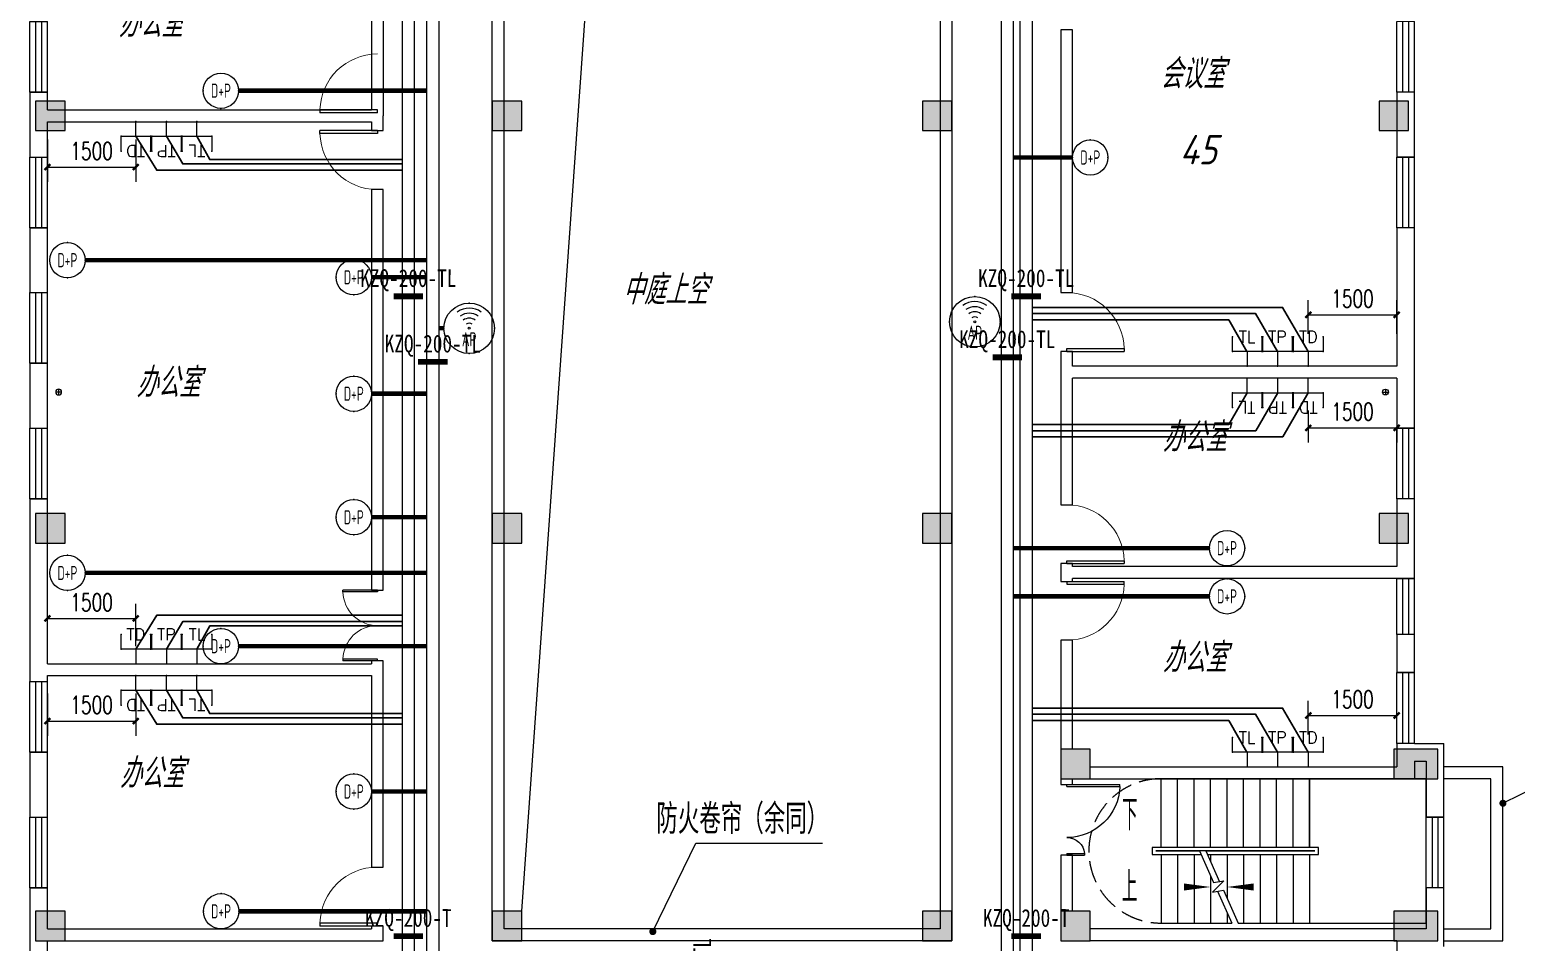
# Model space of a CAD drawing. Extents: x 1398449 to 2142961, y 256969 to 1032940.
# Drawn here: x 1518991 to 1544220, y 701844 to 717331 of the extents above; entities that cross this region are included whole.
import ezdxf
from ezdxf.enums import TextEntityAlignment as Align

# ---------------------------------------------------------------- set-up
doc = ezdxf.new("R2010")
doc.units = 0
doc.header["$LTSCALE"] = 1500
doc.header["$PDSIZE"] = 50
doc.linetypes.add('DASH', pattern=[0.35, 0.25, -0.1])
for name, color, linetype in [('1-建筑底图', 8, 'Continuous'), ('CABLETRAY_PDS', 6, 'Continuous'), ('EQUIP-通讯', 3, 'Continuous'), ('TEL_DIM', 3, 'Continuous'), ('WIRE-综合布线', 5, 'Continuous'), ('光纤点位', 3, 'Continuous'), ('内网桥架', 1, 'Continuous'), ('抗震支吊架', 2, 'Continuous'), ('排水', 153, 'Continuous'), ('红机电话', 3, 'Continuous'), ('蓝机电话', 3, 'Continuous')]:
    doc.layers.add(name, color=color, linetype=linetype)
doc.layers.add('内网线路', color=1, linetype='Continuous', lineweight=30)
doc.styles.add('_TCH_DIM', font='SIMPLEX', dxfattribs={"bigfont": 'GBCBIG'})
doc.styles.add('_TCH_DIM_T3', font='SIMPLEX', dxfattribs={"width": 0.705882, "bigfont": 'GBCBIG'})
doc.styles.add('_TEL_ATTDEF', font='GBENOR', dxfattribs={"width": 0.8, "height": 3, "bigfont": 'GBCBIG'})
doc.styles.add('_TEL_DIM', font='SIMPLEX', dxfattribs={"width": 0.8, "height": 3.5, "bigfont": 'HZTXT'})
doc.styles.add('A_DIM', font='simplex.shx', dxfattribs={"width": 0.7, "bigfont": 'gbcbig.shx'})
doc.styles.add('kzcad', font='', dxfattribs={"width": 0.8})
doc.styles.get("Standard").update_dxf_attribs({"font": 'gbeitc.shx', "bigfont": 'gbcbig.shx'})
doc.styles.get('kzcad').set_extended_font_data('SimSun')
doc.linetypes.add('JIEDI', pattern='A,1.25,-0.25,0.25,-0.25,0.625,["/",Standard,S=0.6,R=0,X=0,Y=-0.3],0.625,-0.25,0.25,-0.25', length=4)
doc.dimstyles.new('_TCH_ARCH&&100', dxfattribs={"dimtxt": 297.5, "dimasz": 100, "dimexe": 250, "dimexo": 300, "dimgap": 126.25, "dimtad": 1, "dimdec": 0, "dimzin": 0, "dimdsep": 46, "dimtxsty": '_TCH_DIM_T3', "dimblk": 'ARCHTICK', "dimcen": 0.09, "dimclrt": 7, "dimazin": 2, "dimtfac": 1, "dimtdec": 0, "dimtix": 1, "dimtmove": 2, "dimatfit": 3, "dimfxl": 1, "dimtolj": 1, "dimtzin": 0, "dimarcsym": 0})

# ---------------------------------------------------------------- blocks, each defined once
blk = doc.blocks.new('ng')
at = {"layer": '排水'}
for p, q in [((345991, 781358), (346091, 781358)), ((346041, 781408), (346041, 781308))]:
    blk.add_line(p, q, dxfattribs=at)
blk.add_circle((346041, 781358), 50, dxfattribs=at)
blk = doc.blocks.new('1yushui')
at = {"layer": '排水'}
for p in [(126910, -56281), (126910, -70273), (126910, -79862)]:
    blk.add_blockref('ng', p, dxfattribs=at)
at = {"layer": '排水', "xscale": -1}
for p in [(796473, -59400), (796473, -70273)]:
    blk.add_blockref('ng', p, dxfattribs=at)
at = {"layer": '排水', "xscale": -1, "rotation": 5.265493641104513e-07}
blk.add_blockref('ng', (796473, -80197), dxfattribs=at)
blk = doc.blocks.new('$DorLib2D$00000001')
for p, q in [((0.45, 0.975), (0.5, 0.975)), ((0.45, 0), (0.45, 0.975)), ((0.5, 0), (0.5, 0.975)), ((0.5, 0), (0.45, 0))]:
    blk.add_line(p, q)
at = {"lineweight": 13}
blk.add_arc((0.475, 0), 0.975, 91.4693, 180, dxfattribs=at)
blk = doc.blocks.new('$TCHSYS$WIN2D')
for p, q in [((-0.5, 0.5), (0.5, 0.5)), ((-0.5, 0.5), (-0.5, -0.5)), ((0.5, 0.5), (0.5, -0.5)), ((0.5, 0.167), (-0.5, 0.167)), ((0.5, -0.167), (-0.5, -0.167)), ((-0.5, -0.5), (0.5, -0.5))]:
    blk.add_line(p, q)
blk = doc.blocks.new('$DorLib2D$00000225')
at = {"color": 0}
for p, q in [((0.475, -0.001), (0.475, 0.752)), ((0.475, 0.752), (0.5, 0.752)), ((0.5, -0.001), (0.5, 0.752)), ((-0.5, 0), (-0.5, 0.252)), ((-0.475, 0.252), (-0.5, 0.252)), ((-0.475, 0), (-0.475, 0.252)), ((-0.475, 0), (-0.5, 0)), ((0.475, -0.001), (0.5, -0.001))]:
    blk.add_line(p, q, dxfattribs=at)
for centre, radius, start, end in [((0.505, -0.002), 0.755, 92.2493, 179.7238), ((-0.501, 0.003), 0.251, 359.7899, 84.0974)]:
    blk.add_arc(centre, radius, start, end, dxfattribs=at)
blk = doc.blocks.new('$DorLib2D$00000002')
for p, q in [((-0.5, 0), (-0.5, 0.4875)), ((-0.475, 0.4875), (-0.5, 0.4875)), ((-0.475, 0), (-0.475, 0.4875)), ((0.475, 0), (0.475, 0.4875)), ((0.475, 0.4875), (0.5, 0.4875)), ((0.5, 0), (0.5, 0.4875)), ((-0.5, 0), (-0.475, 0)), ((0.5, 0), (0.475, 0))]:
    blk.add_line(p, q)
at = {"lineweight": 13}
for centre, start, end in [((-0.4875, 0), 0, 88.53072), ((0.4875, 0), 91.46928, 180)]:
    blk.add_arc(centre, 0.4875, start, end, dxfattribs=at)
blk = doc.blocks.new('1-二层建筑底图')
at = {"layer": '1-建筑底图'}
h = blk.add_hatch(color=256, dxfattribs=at)
h.dxf.hatch_style = 1
h.paths.add_polyline_path([(1519091, 715619.3), (1519591, 715619.3), (1519591, 716119.3), (1519091, 716119.3)])
h = blk.add_hatch(color=256, dxfattribs=at)
h.dxf.hatch_style = 1
h.paths.add_polyline_path([(1526841, 715619.3), (1527341, 715619.3), (1527341, 716119.3), (1526841, 716119.3)])
h = blk.add_hatch(color=256, dxfattribs=at)
h.dxf.hatch_style = 1
h.paths.add_polyline_path([(1534141, 715619.3), (1534641, 715619.3), (1534641, 716119.3), (1534141, 716119.3)])
h = blk.add_hatch(color=256, dxfattribs=at)
h.dxf.hatch_style = 1
h.paths.add_polyline_path([(1541891, 715619.3), (1542391, 715619.3), (1542391, 716119.3), (1541891, 716119.3)])
h = blk.add_hatch(color=256, dxfattribs=at)
h.dxf.hatch_style = 1
h.paths.add_polyline_path([(1519091, 708619.3), (1519591, 708619.3), (1519591, 709119.3), (1519091, 709119.3)])
h = blk.add_hatch(color=256, dxfattribs=at)
h.dxf.hatch_style = 1
h.paths.add_polyline_path([(1526841, 708619.3), (1527341, 708619.3), (1527341, 709119.3), (1526841, 709119.3)])
h = blk.add_hatch(color=256, dxfattribs=at)
h.dxf.hatch_style = 1
h.paths.add_polyline_path([(1534141, 708619.3), (1534641, 708619.3), (1534641, 709119.3), (1534141, 709119.3)])
h = blk.add_hatch(color=256, dxfattribs=at)
h.dxf.hatch_style = 1
h.paths.add_polyline_path([(1541891, 708619.3), (1542391, 708619.3), (1542391, 709119.3), (1541891, 709119.3)])
for points in [[(1536491, 704619.3), (1536991, 704619.3), (1536991, 705119.3), (1536491, 705119.3)], [(1536491, 701869.3), (1536991, 701869.3), (1536991, 702369.3), (1536491, 702369.3)]]:
    blk.add_hatch(color=256, dxfattribs=at).paths.add_polyline_path(points)
h = blk.add_hatch(color=256, dxfattribs=at)
h.dxf.hatch_style = 1
h.paths.add_polyline_path([(1542141, 704619.3), (1542891, 704619.3), (1542891, 705119.3), (1542141, 705119.3)])
h = blk.add_hatch(color=256, dxfattribs=at)
h.dxf.hatch_style = 1
h.paths.add_polyline_path([(1519091, 701869.3), (1519591, 701869.3), (1519591, 702369.3), (1519091, 702369.3)])
h = blk.add_hatch(color=256, dxfattribs=at)
h.dxf.hatch_style = 1
h.paths.add_polyline_path([(1526841, 701869.3), (1527341, 701869.3), (1527341, 702369.3), (1526841, 702369.3)])
h = blk.add_hatch(color=256, dxfattribs=at)
h.dxf.hatch_style = 1
h.paths.add_polyline_path([(1534141, 701869.3), (1534641, 701869.3), (1534641, 702369.3), (1534141, 702369.3)])
h = blk.add_hatch(color=256, dxfattribs=at)
h.dxf.hatch_style = 1
h.paths.add_polyline_path([(1542141, 701869.3), (1542891, 701869.3), (1542891, 702369.3), (1542141, 702369.3)])
for p, q in [((1524991, 719119.3), (1524991, 715869.3)), ((1524791, 719019.3), (1524791, 715969.3)), ((1536691, 717331), (1536491, 717331)), ((1536491, 717331), (1536491, 712869.3)), ((1536691, 712869.3), (1536691, 717331)), ((1519291, 716269.3), (1518991, 716269.3)), ((1518991, 716269.3), (1518991, 715869.3)), ((1519291, 715969.3), (1519291, 716269.3)), ((1542191, 716269.3), (1542191, 715169.3)), ((1542491, 716269.3), (1542191, 716269.3)), ((1542491, 715169.3), (1542491, 716269.3)), ((1518991, 715869.3), (1518991, 715169.3)), ((1519291, 715969.3), (1524791, 715969.3)), ((1519291, 715769.3), (1524791, 715769.3)), ((1519291, 715169.3), (1519291, 715769.3)), ((1524791, 715769.3), (1524791, 715619.3)), ((1524991, 715619.3), (1524991, 715869.3)), ((1524791, 715619.3), (1524991, 715619.3)), ((1518991, 715169.3), (1519291, 715169.3)), ((1542191, 715169.3), (1542491, 715169.3)), ((1524791, 714619.3), (1524791, 707819.3)), ((1524991, 714619.3), (1524791, 714619.3)), ((1524991, 707819.3), (1524991, 714619.3)), ((1518991, 713969.3), (1518991, 712869.3)), ((1519291, 713969.3), (1518991, 713969.3)), ((1519291, 712869.3), (1519291, 713969.3)), ((1542491, 713969.3), (1542191, 713969.3)), ((1542191, 713969.3), (1542191, 711619.3)), ((1542491, 711519.3), (1542491, 713969.3)), ((1518991, 712869.3), (1519291, 712869.3)), ((1536491, 712869.3), (1536691, 712869.3)), ((1536691, 711869.3), (1536491, 711869.3)), ((1536491, 711869.3), (1536491, 711519.3)), ((1536691, 711619.3), (1536691, 711869.3)), ((1518991, 711669.3), (1518991, 710569.3)), ((1519291, 711669.3), (1518991, 711669.3)), ((1519291, 710569.3), (1519291, 711669.3)), ((1536491, 711519.3), (1536491, 709269.3)), ((1542191, 711619.3), (1536691, 711619.3)), ((1542491, 710569.3), (1542491, 711519.3)), ((1542191, 711419.3), (1536691, 711419.3)), ((1536691, 709269.3), (1536691, 711419.3)), ((1542191, 711419.3), (1542191, 710569.3)), ((1518991, 710569.3), (1519291, 710569.3)), ((1542191, 710569.3), (1542491, 710569.3)), ((1519291, 709369.3), (1518991, 709369.3)), ((1518991, 709369.3), (1518991, 706469.3)), ((1519291, 706569.3), (1519291, 709369.3)), ((1536491, 709269.3), (1536691, 709269.3)), ((1542491, 709369.3), (1542191, 709369.3)), ((1542191, 709369.3), (1542191, 708219.3)), ((1542491, 708119.3), (1542491, 709369.3)), ((1536691, 708269.3), (1536491, 708269.3)), ((1536491, 708269.3), (1536491, 708119.3)), ((1536691, 708219.3), (1536691, 708269.3)), ((1542191, 708219.3), (1536691, 708219.3)), ((1536491, 708119.3), (1536491, 707969.3)), ((1536491, 707969.3), (1536691, 707969.3)), ((1536691, 707969.3), (1536691, 708019.3)), ((1542191, 708019.3), (1536691, 708019.3)), ((1542191, 708019.3), (1542491, 708019.3)), ((1542491, 708019.3), (1542491, 708119.3)), ((1524791, 707819.3), (1524991, 707819.3)), ((1536691, 706969.3), (1536491, 706969.3)), ((1536491, 706969.3), (1536491, 705119.3)), ((1536691, 705119.3), (1536691, 706969.3)), ((1542191, 707069.3), (1542191, 706419.3)), ((1542491, 707069.3), (1542191, 707069.3)), ((1542491, 706419.3), (1542491, 707069.3)), ((1518991, 706469.3), (1518991, 706269.3)), ((1519291, 706569.3), (1524791, 706569.3)), ((1524991, 706619.3), (1524791, 706619.3)), ((1524791, 706619.3), (1524791, 706569.3)), ((1524991, 706469.3), (1524991, 706619.3)), ((1524991, 703119.3), (1524991, 706469.3)), ((1542191, 706419.3), (1542491, 706419.3)), ((1518991, 706269.3), (1519291, 706269.3)), ((1519291, 706369.3), (1524791, 706369.3)), ((1519291, 706269.3), (1519291, 706369.3)), ((1524791, 706369.3), (1524791, 703119.3)), ((1542491, 705219.3), (1542191, 705219.3)), ((1542191, 705219.3), (1542191, 705019.3)), ((1542491, 705219.3), (1542991, 705219.3)), ((1542991, 703969.3), (1542991, 705219.3)), ((1518991, 705069.3), (1518991, 703969.3)), ((1519291, 705069.3), (1518991, 705069.3)), ((1519291, 703969.3), (1519291, 705069.3)), ((1536991, 705119.3), (1536491, 705119.3)), ((1536491, 705119.3), (1536491, 704619.3)), ((1536991, 704619.3), (1536991, 705119.3)), ((1542191, 705019.3), (1542191, 704819.3)), ((1542491, 704919.3), (1542491, 704619.3)), ((1542491, 704919.3), (1542691, 704919.3)), ((1542691, 704919.3), (1542691, 703969.3)), ((1536991, 704819.3), (1542191, 704819.3)), ((1536491, 704619.3), (1536991, 704619.3)), ((1536491, 704619.3), (1536491, 704519.3)), ((1536491, 704519.3), (1536691, 704519.3)), ((1536691, 704519.3), (1536691, 704619.3)), ((1536991, 704619.3), (1542491, 704619.3)), ((1540711, 704619.3), (1538191, 704619.3)), ((1538191, 703454.3), (1538191, 704619.3)), ((1538471, 703454.3), (1538471, 704619.3)), ((1538751, 703454.3), (1538751, 704619.3)), ((1539031, 703454.3), (1539031, 704619.3)), ((1539311, 703454.3), (1539311, 704619.3)), ((1539591, 703454.3), (1539591, 704619.3)), ((1539871, 703454.3), (1539871, 704619.3)), ((1540151, 703454.3), (1540151, 704619.3)), ((1540431, 703454.3), (1540431, 704619.3)), ((1540711, 703454.3), (1540711, 704619.3)), ((1542691, 704619.3), (1540711, 704619.3)), ((1540711, 704619.3), (1540711, 703454.3)), ((1542691, 702169.3), (1542691, 704619.3)), ((1543993.6, 704203.1), (1544590.6, 704501.1)), ((1518991, 703969.3), (1519291, 703969.3)), ((1542691, 703969.3), (1542991, 703969.3)), ((1529565.8, 702024.8), (1530295.2, 703526.6)), ((1530295.2, 703526.6), (1532445.9, 703526.6)), ((1538041, 703454.3), (1538041, 703334.3)), ((1540861, 703454.3), (1538041, 703454.3)), ((1538101, 703394.3), (1538101, 703394.3)), ((1538101, 703394.3), (1538841.8, 703394.3)), ((1538841.8, 703394.3), (1538101, 703394.3)), ((1538191, 703394.3), (1538841.8, 703394.3)), ((1540711, 703394.3), (1538191, 703394.3)), ((1538191, 703394.3), (1538191, 703394.3)), ((1538841.8, 703394.3), (1539083.1, 702855.6)), ((1538951.3, 703394.3), (1540711, 703394.3)), ((1538951.3, 703394.3), (1539185.4, 702872)), ((1538951.3, 703394.3), (1540801, 703394.3)), ((1540801, 703394.3), (1538951.3, 703394.3)), ((1540801, 703394.3), (1540801, 703394.3)), ((1540861, 703334.3), (1540861, 703454.3)), ((1536691, 703319.3), (1536491, 703319.3)), ((1536491, 703319.3), (1536491, 702369.3)), ((1536691, 702369.3), (1536691, 703319.3)), ((1538041, 703334.3), (1538868.6, 703334.3)), ((1538191, 703334.3), (1538191, 702169.3)), ((1538471, 703334.3), (1538471, 702169.3)), ((1538751, 703334.3), (1538751, 702169.3)), ((1538978.2, 703334.3), (1540861, 703334.3)), ((1539031, 703334.3), (1539031, 703216.6)), ((1539311, 703334.3), (1539311, 702591.6)), ((1539591, 703334.3), (1539591, 702169.3)), ((1539871, 703334.3), (1539871, 702169.3)), ((1540151, 703334.3), (1540151, 702169.3)), ((1540431, 703334.3), (1540431, 702169.3)), ((1540711, 703334.3), (1540711, 702169.3)), ((1540711, 703334.3), (1540711, 702169.3)), ((1524791, 703119.3), (1524991, 703119.3)), ((1539031, 702972), (1539031, 702169.3)), ((1539259.3, 702883.9), (1539066.3, 702696.6)), ((1539083.1, 702855.6), (1539259.3, 702883.9)), ((1519291, 702769.3), (1518991, 702769.3)), ((1518991, 702769.3), (1518991, 701969.3)), ((1519291, 702069.3), (1519291, 702769.3)), ((1539066.3, 702696.6), (1539250.7, 702726.3)), ((1539148.4, 702709.8), (1539390.6, 702169.3)), ((1539250.7, 702726.3), (1539500.2, 702169.3)), ((1542991, 702769.3), (1542691, 702769.3)), ((1542691, 702769.3), (1542691, 702069.3)), ((1542991, 701769.3), (1542991, 702769.3)), ((1536991, 702369.3), (1536491, 702369.3)), ((1536491, 702369.3), (1536491, 701869.3)), ((1536991, 701869.3), (1536991, 702369.3)), ((1538191, 702169.3), (1539390.6, 702169.3)), ((1539311, 702347.1), (1539311, 702169.3)), ((1539500.2, 702169.3), (1540711, 702169.3)), ((1540711, 702169.3), (1542691, 702169.3)), ((1518991, 701969.3), (1518991, 701369.3)), ((1519291, 702069.3), (1524791, 702069.3)), ((1524991, 702119.3), (1524791, 702119.3)), ((1524791, 702119.3), (1524791, 702069.3)), ((1524991, 701869.3), (1524991, 702119.3)), ((1542291, 702069.3), (1536991, 702069.3)), ((1542691, 702069.3), (1542291, 702069.3)), ((1519291, 701869.3), (1524991, 701869.3)), ((1519291, 701369.3), (1519291, 701869.3)), ((1536491, 701869.3), (1536991, 701869.3)), ((1542191, 701869.3), (1536991, 701869.3)), ((1542191, 701869.3), (1542191, 701369.3))]:
    blk.add_line(p, q, dxfattribs=at)
for points in [[(1526841, 722769.3), (1534641, 722769.3), (1534641, 701869.3), (1526841, 701869.3)], [(1527041, 722569.3), (1534441, 722569.3), (1534441, 702069.3), (1527041, 702069.3)], [(1519091, 715619.3), (1519591, 715619.3), (1519591, 716119.3), (1519091, 716119.3)], [(1526841, 715619.3), (1527341, 715619.3), (1527341, 716119.3), (1526841, 716119.3)], [(1534141, 715619.3), (1534641, 715619.3), (1534641, 716119.3), (1534141, 716119.3)], [(1541891, 715619.3), (1542391, 715619.3), (1542391, 716119.3), (1541891, 716119.3)], [(1519091, 708619.3), (1519591, 708619.3), (1519591, 709119.3), (1519091, 709119.3)], [(1526841, 708619.3), (1527341, 708619.3), (1527341, 709119.3), (1526841, 709119.3)], [(1534141, 708619.3), (1534641, 708619.3), (1534641, 709119.3), (1534141, 709119.3)], [(1541891, 708619.3), (1542391, 708619.3), (1542391, 709119.3), (1541891, 709119.3)], [(1542141, 704619.3), (1542891, 704619.3), (1542891, 705119.3), (1542141, 705119.3)], [(1519091, 701869.3), (1519591, 701869.3), (1519591, 702369.3), (1519091, 702369.3)], [(1526841, 701869.3), (1527341, 701869.3), (1527341, 702369.3), (1526841, 702369.3)], [(1534141, 701869.3), (1534641, 701869.3), (1534641, 702369.3), (1534141, 702369.3)], [(1542141, 701869.3), (1542891, 701869.3), (1542891, 702369.3), (1542141, 702369.3)]]:
    blk.add_lwpolyline(points, close=True, dxfattribs=at)
for points in [[(1527341, 702369.3), (1528667.1, 721080), (1534141, 722269.3)], [(1542991, 701869.3), (1543991, 701869.3), (1543991, 704819.3), (1542991, 704819.3)], [(1542991, 702069.3), (1543791, 702069.3), (1543791, 704619.3), (1542991, 704619.3)]]:
    blk.add_lwpolyline(points, dxfattribs=at)
at = {"layer": '1-建筑底图', "const_width": 60}
for points in [[(1543966.8, 704189.7, 1), (1544020.4, 704216.5, 1)], [(1529552.7, 701997.8, 1), (1529578.9, 702051.8, 1)]]:
    blk.add_lwpolyline(points, format="xyb", close=True, dxfattribs=at)
at = {"layer": '1-建筑底图'}
for points in [[(1538051, 704006.8, 0, 0, 0), (1541701, 704006.8, 0, 0, 0), (1541701, 702781.8, 0, 0, 0), (1539311, 702781.8, 0, 120, 0), (1539761, 702781.8, 0, 0, 0)], [(1538051, 702781.8, 0, 0, 0), (1539031, 702781.8, 0, 120, 0), (1538581, 702781.8, 0, 0, 0)]]:
    blk.add_lwpolyline(points, format="xyseb", dxfattribs=at)
at = {"layer": '1-建筑底图', "linetype": 'DASH'}
blk.add_arc((1538191, 703394.3), 1225, 90, 270, dxfattribs=at)
at = {"layer": '1-建筑底图'}
blk.add_blockref('1yushui', (1069049.3, 96.8), dxfattribs=at)
for name, p, xscale, yscale, zscale, rotation in [('$TCHSYS$WIN2D', (1519141, 716869.3), 1200, 300, -1200, 90), ('$TCHSYS$WIN2D', (1542341, 716869.3), -1200, 300, -1200, 270.0000000096962), ('$DorLib2D$00000001', (1524891, 716419.3), -1000, 1000, 1000, 90.00000001333397), ('$DorLib2D$00000001', (1524891, 715119.3), 1000.000000000003, 1000.000000000003, -1000, 90.0000000120941), ('$TCHSYS$WIN2D', (1519141, 714569.3), 1200, 300, -1200, 90), ('$TCHSYS$WIN2D', (1542341, 714569.3), -1200, 300, -1200, 270.0000000096962), ('$TCHSYS$WIN2D', (1519141, 712269.3), 1200, 300, -1200, 90), ('$DorLib2D$00000001', (1536591, 712369.3), 1000, 1000, -1000, 270), ('$TCHSYS$WIN2D', (1519141, 709969.3), 1200, 300, -1200, 90), ('$TCHSYS$WIN2D', (1542341, 709969.3), -1200.000000000003, 300.0000000000007, 1200, 270.000000010116), ('$DorLib2D$00000001', (1536591, 708769.3), 1000, 1000, -1000, 270), ('$DorLib2D$00000001', (1536591, 707469.3), -1000, 1000, 1000, 270), ('$TCHSYS$WIN2D', (1542341, 707544.3), -950.0000390077475, 300, -950.0000390077475, 270.0000000112548), ('$DorLib2D$00000002', (1524891, 707219.3), -1200.000000000003, 1200.000000000003, 1200, 90.00000001209408), ('$TCHSYS$WIN2D', (1542341, 705819.3), -1200, 300, -1200, 270.0000000112548), ('$TCHSYS$WIN2D', (1519141, 705669.3), 1200, 300, -1200, 90), ('$DorLib2D$00000225', (1536591, 703919.3), -1200, 1200, 200.0000000006985, 270), ('$TCHSYS$WIN2D', (1519141, 703369.3), 1200, 300, -1200, 90), ('$TCHSYS$WIN2D', (1542841, 703369.3), -1200, 300, -1200, 269.9999999881392), ('$DorLib2D$00000001', (1524891, 702619.3), -1000, 1000, 1000, 90.00000001209433)]:
    blk.add_blockref(name, p, dxfattribs=dict(at, xscale=xscale, yscale=yscale, zscale=zscale, rotation=rotation))
for s, p in [('办公室', (1520498.6, 717203.4)), ('会议室', (1538178.6, 716333.4)), ('45', (1538507.3, 715045.4)), ('中庭上空', (1529048.7, 712667.3)), ('办公室', (1520798.6, 711093.4)), ('办公室', (1538217.7, 710168)), ('办公室', (1538217.7, 706425.7)), ('办公室', (1520518.6, 704463.4))]:
    blk.add_text(s, height=500, dxfattribs=at).set_placement(p)
at = {"layer": '1-建筑底图', "style": '_TCH_DIM'}
blk.add_text('防火卷帘（余同）', height=506.38, dxfattribs=at).set_placement((1529625.9, 703684.1))
at = {"layer": '1-建筑底图', "style": 'A_DIM', "width": 0.7}
for s, p in [('下', (1537528.9, 703744.3)), ('上', (1537526, 702519.3))]:
    blk.add_text(s, height=525, dxfattribs=at).set_placement(p)
blk = doc.blocks.new('$equip_U$00000080(win7-PC-hzk)')
blk.add_circle((0, 0.5), 0.5)
for p in [(0, 0.999), (-0.5, 0.5), (0.5, 0.5)]:
    blk.add_point(p)
at = {"color": 7, "style": '_TEL_DIM', "width": 0.7}
blk.add_attdef('$TEXT$', text='', height=0.4, dxfattribs=at).set_placement((0, 0.5), align=Align.MIDDLE_CENTER)
at = {"color": 7, "style": '_TEL_DIM', "flags": 1}
for tag in ['A', 'REMARK']:
    blk.add_attdef(tag, text='', height=0.00002, dxfattribs=at).set_placement((0, 0), align=Align.MIDDLE_CENTER)
blk = doc.blocks.new('$equip_U$00000091(win7-PC-hzk)')
for radius in [0.714, 0.0272]:
    blk.add_circle((0, 0), radius)
for radius in [0.571, 0.428, 0.285, 0.143]:
    blk.add_arc((0, 0), radius, 53.7049, 126.2951)
for p in [(0, 0.714), (-0.714, 0), (0.714, 0), (0, -0.714)]:
    blk.add_point(p)
at = {"color": 7, "style": '_TEL_DIM', "flags": 1}
for tag in ['A', 'REMARK']:
    blk.add_attdef(tag, text='', height=0.00002, dxfattribs=at).set_placement((0, 0), align=Align.MIDDLE_CENTER)
at = {"color": 7, "style": '_TEL_DIM', "width": 0.7}
blk.add_attdef('$TEXT$', text='', height=0.4, dxfattribs=at).set_placement((0, -0.31), align=Align.MIDDLE_CENTER)
blk = doc.blocks.new('$equip$00001867')
for p, q in [((-0.5, 0.499), (-0.5, 0.999)), ((0.5, 0.999), (0.5, 0.499)), ((0.5, 0.499), (-0.5, 0.499)), ((0, 0.5), (0, 0))]:
    blk.add_line(p, q)
for p in [(-0.5, 0.999), (0.5, 0.999), (-0.5, 0.499), (0, 0), (0.5, 0.499)]:
    blk.add_point(p)
at = {"color": 7, "style": '_TEL_DIM'}
blk.add_attdef('$TEXT$', text='', height=0.4, dxfattribs=at).set_placement((0, 0.999), align=Align.MIDDLE_CENTER)
at = {"color": 7, "style": '_TEL_DIM', "flags": 1}
blk.add_attdef('A', text='', height=0.00002, dxfattribs=at).set_placement((0, 0), align=Align.MIDDLE_CENTER)
blk = doc.blocks.new('$equip$00002670')
for p, q in [((-0.5, 0.499), (-0.5, 0.999)), ((0.5, 0.999), (0.5, 0.499)), ((0.5, 0.499), (-0.5, 0.499)), ((0, 0.5), (0, 0))]:
    blk.add_line(p, q)
for p in [(-0.5, 0.999), (0.5, 0.999), (-0.5, 0.499), (0, 0), (0.5, 0.499)]:
    blk.add_point(p)
at = {"color": 7, "style": '_TEL_DIM'}
blk.add_attdef('$TEXT$', text='', height=0.4, dxfattribs=at).set_placement((0, 0.999), align=Align.MIDDLE_CENTER)
at = {"color": 7, "style": '_TEL_DIM', "flags": 1}
blk.add_attdef('A', text='', height=0.000025, dxfattribs=at).set_placement((0, 0), align=Align.MIDDLE_CENTER)
blk = doc.blocks.new('_ArchTick')
at = {"color": 0, "linetype": 'ByBlock', "const_width": 0.4}
blk.add_lwpolyline([(-0.5, -0.5), (0.5, 0.5)], dxfattribs=at)
blk = doc.blocks.new('*D1193')
at = {"layer": 'Defpoints', "color": 0, "transparency": 16777216}
for p in [(1542191, 705692), (1540691, 705069), (1542191, 705069)]:
    blk.add_point(p, dxfattribs=at)
at = {"layer": 'TEL_DIM', "color": 0, "lineweight": -2, "transparency": 16777216}
for p, q in [((1540691, 705369), (1540691, 705942)), ((1542191, 705369), (1542191, 705942)), ((1540691, 705692), (1542191, 705692))]:
    blk.add_line(p, q, dxfattribs=at)
at = {"layer": 'TEL_DIM', "color": 0, "lineweight": -2, "transparency": 16777216, "xscale": 100, "yscale": 100, "zscale": 100, "rotation": 180}
blk.add_blockref('_ArchTick', (1540691, 705692), dxfattribs=at)
at = {"layer": 'TEL_DIM', "color": 0, "lineweight": -2, "transparency": 16777216, "xscale": 100, "yscale": 100, "zscale": 100}
blk.add_blockref('_ArchTick', (1542191, 705692), dxfattribs=at)
at = {"layer": 'TEL_DIM', "color": 7, "transparency": 16777216, "insert": (1541441, 705967), "char_height": 297.5, "attachment_point": 5, "style": '_TCH_DIM_T3'}
blk.add_mtext('\\A1;1500', dxfattribs=at)
blk = doc.blocks.new('*D1194')
at = {"layer": 'Defpoints', "color": 0, "transparency": 16777216}
for p in [(1542191, 712492), (1540691, 711869), (1542191, 711869)]:
    blk.add_point(p, dxfattribs=at)
at = {"layer": 'TEL_DIM', "color": 0, "lineweight": -2, "transparency": 16777216}
for p, q in [((1540691, 712169), (1540691, 712742)), ((1542191, 712169), (1542191, 712742)), ((1540691, 712492), (1542191, 712492))]:
    blk.add_line(p, q, dxfattribs=at)
at = {"layer": 'TEL_DIM', "color": 0, "lineweight": -2, "transparency": 16777216, "xscale": 100, "yscale": 100, "zscale": 100, "rotation": 180}
blk.add_blockref('_ArchTick', (1540691, 712492), dxfattribs=at)
at = {"layer": 'TEL_DIM', "color": 0, "lineweight": -2, "transparency": 16777216, "xscale": 100, "yscale": 100, "zscale": 100}
blk.add_blockref('_ArchTick', (1542191, 712492), dxfattribs=at)
at = {"layer": 'TEL_DIM', "color": 7, "transparency": 16777216, "insert": (1541441, 712767), "char_height": 297.5, "attachment_point": 5, "style": '_TCH_DIM_T3'}
blk.add_mtext('\\A1;1500', dxfattribs=at)
blk = doc.blocks.new('*D1195')
at = {"layer": 'Defpoints', "color": 0, "transparency": 16777216}
for p in [(1540691, 711170), (1542191, 711170), (1542191, 710573)]:
    blk.add_point(p, dxfattribs=at)
at = {"layer": 'TEL_DIM', "color": 0, "lineweight": -2, "transparency": 16777216}
for p, q in [((1540691, 710870), (1540691, 710323)), ((1542191, 710870), (1542191, 710323)), ((1540691, 710573), (1542191, 710573))]:
    blk.add_line(p, q, dxfattribs=at)
at = {"layer": 'TEL_DIM', "color": 0, "lineweight": -2, "transparency": 16777216, "xscale": 100, "yscale": 100, "zscale": 100, "rotation": 180}
blk.add_blockref('_ArchTick', (1540691, 710573), dxfattribs=at)
at = {"layer": 'TEL_DIM', "color": 0, "lineweight": -2, "transparency": 16777216, "xscale": 100, "yscale": 100, "zscale": 100}
blk.add_blockref('_ArchTick', (1542191, 710573), dxfattribs=at)
at = {"layer": 'TEL_DIM', "color": 7, "transparency": 16777216, "insert": (1541441, 710848), "char_height": 297.5, "attachment_point": 5, "style": '_TCH_DIM_T3'}
blk.add_mtext('\\A1;1500', dxfattribs=at)
blk = doc.blocks.new('*D1242')
at = {"layer": 'Defpoints', "color": 0, "transparency": 16777216}
for p in [(1519291, 715769), (1520791, 715769), (1520791, 714999)]:
    blk.add_point(p, dxfattribs=at)
at = {"layer": 'TEL_DIM', "color": 0, "lineweight": -2, "transparency": 16777216}
for p, q in [((1519291, 715469), (1519291, 714749)), ((1520791, 715469), (1520791, 714749)), ((1519291, 714999), (1520791, 714999))]:
    blk.add_line(p, q, dxfattribs=at)
at = {"layer": 'TEL_DIM', "color": 0, "lineweight": -2, "transparency": 16777216, "xscale": 100, "yscale": 100, "zscale": 100, "rotation": 180}
blk.add_blockref('_ArchTick', (1519291, 714999), dxfattribs=at)
at = {"layer": 'TEL_DIM', "color": 0, "lineweight": -2, "transparency": 16777216, "xscale": 100, "yscale": 100, "zscale": 100}
blk.add_blockref('_ArchTick', (1520791, 714999), dxfattribs=at)
at = {"layer": 'TEL_DIM', "color": 7, "transparency": 16777216, "insert": (1520041, 715274), "char_height": 297.5, "attachment_point": 5, "style": '_TCH_DIM_T3'}
blk.add_mtext('\\A1;1500', dxfattribs=at)
blk = doc.blocks.new('*D1243')
at = {"layer": 'Defpoints', "color": 0, "transparency": 16777216}
for p in [(1519291, 706367), (1520791, 706367), (1520791, 705597)]:
    blk.add_point(p, dxfattribs=at)
at = {"layer": 'TEL_DIM', "color": 0, "lineweight": -2, "transparency": 16777216}
for p, q in [((1519291, 706067), (1519291, 705347)), ((1520791, 706067), (1520791, 705347)), ((1519291, 705597), (1520791, 705597))]:
    blk.add_line(p, q, dxfattribs=at)
at = {"layer": 'TEL_DIM', "color": 0, "lineweight": -2, "transparency": 16777216, "xscale": 100, "yscale": 100, "zscale": 100, "rotation": 180}
blk.add_blockref('_ArchTick', (1519291, 705597), dxfattribs=at)
at = {"layer": 'TEL_DIM', "color": 0, "lineweight": -2, "transparency": 16777216, "xscale": 100, "yscale": 100, "zscale": 100}
blk.add_blockref('_ArchTick', (1520791, 705597), dxfattribs=at)
at = {"layer": 'TEL_DIM', "color": 7, "transparency": 16777216, "insert": (1520041, 705872), "char_height": 297.5, "attachment_point": 5, "style": '_TCH_DIM_T3'}
blk.add_mtext('\\A1;1500', dxfattribs=at)
blk = doc.blocks.new('*D1244')
at = {"layer": 'Defpoints', "color": 0, "transparency": 16777216}
for p in [(1520791, 707339), (1519291, 706569), (1520791, 706569)]:
    blk.add_point(p, dxfattribs=at)
at = {"layer": 'TEL_DIM', "color": 0, "lineweight": -2, "transparency": 16777216}
for p, q in [((1519291, 706869), (1519291, 707589)), ((1520791, 706869), (1520791, 707589)), ((1519291, 707339), (1520791, 707339))]:
    blk.add_line(p, q, dxfattribs=at)
at = {"layer": 'TEL_DIM', "color": 0, "lineweight": -2, "transparency": 16777216, "xscale": 100, "yscale": 100, "zscale": 100, "rotation": 180}
blk.add_blockref('_ArchTick', (1519291, 707339), dxfattribs=at)
at = {"layer": 'TEL_DIM', "color": 0, "lineweight": -2, "transparency": 16777216, "xscale": 100, "yscale": 100, "zscale": 100}
blk.add_blockref('_ArchTick', (1520791, 707339), dxfattribs=at)
at = {"layer": 'TEL_DIM', "color": 7, "transparency": 16777216, "insert": (1520041, 707614), "char_height": 297.5, "attachment_point": 5, "style": '_TCH_DIM_T3'}
blk.add_mtext('\\A1;1500', dxfattribs=at)

msp = doc.modelspace()

# ---------------------------------------------------------------- linework, layer by layer
at = {"layer": 'CABLETRAY_PDS'}
for p, q in [((1525731.5, 700495.9), (1525731.5, 722892.6)), ((1525931.5, 722892.6), (1525931.5, 700495.9)), ((1535481.4, 700495.9), (1535481.4, 722892.6)), ((1535681.4, 722892.6), (1535681.4, 700495.9))]:
    msp.add_line(p, q, dxfattribs=at)
at = {"layer": 'WIRE-综合布线', "linetype": 'Continuous', "const_width": 75}
for points in [[(1522536, 716296.5), (1525731.5, 716296.5)], [(1535681.4, 715162.6), (1536691, 715162.6)], [(1519930.3, 713419.3), (1525731.5, 713419.3)], [(1524790.9, 713130.3), (1525731.5, 713130.3)], [(1525931.5, 712264), (1526022, 712264)], [(1535458.4, 712373.7), (1535481.4, 712373.7)], [(1524790.9, 711154.1), (1525731.5, 711154.1)], [(1524790.9, 709056.8), (1525731.5, 709056.8)], [(1535681.4, 708532.8), (1539011.2, 708532.8)], [(1519930.3, 708111.6), (1525731.5, 708111.6)], [(1535681.4, 707714.4), (1539011.2, 707714.4)], [(1522536, 706869), (1525731.5, 706869)], [(1524790.9, 704401.6), (1525731.5, 704401.6)], [(1522537.9, 702369), (1525731.5, 702369)]]:
    msp.add_lwpolyline(points, dxfattribs=at)
at = {"layer": '内网桥架'}
for p, q in [((1525316, 701496.8), (1525316, 724114.8)), ((1525516, 724114.8), (1525516, 701496.8)), ((1535802.5, 701496.8), (1535802.5, 724114.8)), ((1536002.5, 724114.8), (1536002.5, 701496.8))]:
    msp.add_line(p, q, dxfattribs=at)
at = {"layer": '内网线路'}
for points in [[(1520791, 715522.3), (1521146.5, 714947.1), (1525316, 714947.1)], [(1521311, 715522.1), (1521587.1, 715054.7), (1525316, 715054.7)], [(1521829.3, 715522.3), (1522044.9, 715128.2), (1525316, 715128.2)], [(1540687.3, 711868.8), (1540253.5, 712619.1), (1535998.8, 712619.1)], [(1540167.3, 711868.8), (1539794.8, 712513.3), (1535998.8, 712513.3)], [(1539649, 711868.8), (1539340.8, 712407), (1535998.8, 712407)], [(1539652.7, 711169.6), (1539344.5, 710631.4), (1536002.5, 710631.4)], [(1540171, 711169.6), (1539798.5, 710525.1), (1536002.5, 710525.1)], [(1540691, 711169.6), (1540257.1, 710419.3), (1536002.5, 710419.3)], [(1520791, 706818.8), (1521146.5, 707394), (1525316, 707394)], [(1521311, 706819.1), (1521587.1, 707286.4), (1525316, 707286.4)], [(1521829.3, 706818.8), (1522044.9, 707212.9), (1525316, 707212.9)], [(1520791, 706119.8), (1521146.5, 705544.6), (1525316, 705544.6)], [(1521311, 706119.6), (1521587.1, 705652.2), (1525316, 705652.2)], [(1521829.3, 706119.8), (1522044.9, 705725.7), (1525316, 705725.7)], [(1540687.3, 705068.8), (1540253.5, 705819.1), (1535998.8, 705819.1)], [(1540167.3, 705068.8), (1539794.8, 705713.3), (1535998.8, 705713.3)], [(1539649, 705068.8), (1539340.8, 705607), (1535998.8, 705607)]]:
    msp.add_lwpolyline(points, dxfattribs=at)
at = {"layer": '抗震支吊架', "color": 5, "const_width": 100}
for points in [[(1525166, 712805.8), (1525666, 712805.8)], [(1535652.5, 712805.8), (1536152.5, 712805.8)], [(1525166, 701946.8), (1525666, 701946.8)], [(1535652.5, 701946.8), (1536152.5, 701946.8)]]:
    msp.add_lwpolyline(points, dxfattribs=at)
at = {"layer": '抗震支吊架', "color": 2, "const_width": 100}
for points in [[(1525581.5, 711694.2), (1526081.5, 711694.2)], [(1535331.4, 711769.2), (1535831.4, 711769.2)]]:
    msp.add_lwpolyline(points, dxfattribs=at)

# ---------------------------------------------------------------- block references
at = {"layer": '1-建筑底图', "linetype": 'JIEDI'}
msp.add_blockref('1-二层建筑底图', (0, 0), dxfattribs=at)
at = {"layer": 'EQUIP-通讯', "linetype": 'JIEDI'}
ref = msp.add_blockref('$equip_U$00000080(win7-PC-hzk)', (1522236.3, 716596.2), dxfattribs=dict(at, xscale=600, yscale=600, zscale=600, rotation=180))
ref.add_attrib('$TEXT$', 'D+P', dxfattribs={"layer": '0', "color": 7, "height": 240, "style": '_TEL_ATTDEF', "width": 0.7}).set_placement((1522236.3, 716296.5), align=Align.MIDDLE_CENTER)
ref = msp.add_blockref('$equip_U$00000080(win7-PC-hzk)', (1536990.7, 714862.9), dxfattribs=dict(at, xscale=600, yscale=600, zscale=600))
ref.add_attrib('$TEXT$', 'D+P', dxfattribs={"layer": '0', "color": 7, "height": 240, "style": '_TEL_ATTDEF', "width": 0.7}).set_placement((1536990.7, 715162.6), align=Align.MIDDLE_CENTER)
ref = msp.add_blockref('$equip_U$00000080(win7-PC-hzk)', (1519330.9, 713419.3), dxfattribs=dict(at, xscale=600, yscale=600, zscale=600, rotation=269.9999999999999))
ref.add_attrib('$TEXT$', 'D+P', dxfattribs={"layer": '0', "color": 7, "height": 240, "style": '_TEL_ATTDEF', "width": 0.7}).set_placement((1519630.6, 713419.3), align=Align.MIDDLE_CENTER)
ref = msp.add_blockref('$equip_U$00000080(win7-PC-hzk)', (1524790.9, 713130.3), dxfattribs=dict(at, xscale=600, yscale=600, zscale=600, rotation=89.99999999999984))
ref.add_attrib('$TEXT$', 'D+P', dxfattribs={"layer": '0', "color": 7, "height": 240, "style": '_TEL_ATTDEF', "width": 0.7}).set_placement((1524491.2, 713130.3), align=Align.MIDDLE_CENTER)
ref = msp.add_blockref('$equip_U$00000091(win7-PC-hzk)', (1535030.1, 712373.7), dxfattribs=dict(at, xscale=600, yscale=600, zscale=600))
ref.add_attrib('$TEXT$', 'AP', dxfattribs={"layer": '0', "color": 7, "height": 240, "style": '_TEL_ATTDEF', "width": 0.7}).set_placement((1535030.1, 712187.5), align=Align.MIDDLE_CENTER)
ref = msp.add_blockref('$equip_U$00000091(win7-PC-hzk)', (1526450.2, 712264), dxfattribs=dict(at, xscale=600, yscale=600, zscale=600))
ref.add_attrib('$TEXT$', 'AP', dxfattribs={"layer": '0', "color": 7, "height": 240, "style": '_TEL_ATTDEF', "width": 0.7}).set_placement((1526450.2, 712077.8), align=Align.MIDDLE_CENTER)
ref = msp.add_blockref('$equip_U$00000080(win7-PC-hzk)', (1524790.9, 711154.1), dxfattribs=dict(at, xscale=600, yscale=600, zscale=600, rotation=89.99999999999984))
ref.add_attrib('$TEXT$', 'D+P', dxfattribs={"layer": '0', "color": 7, "height": 240, "style": '_TEL_ATTDEF', "width": 0.7}).set_placement((1524491.2, 711154.1), align=Align.MIDDLE_CENTER)
ref = msp.add_blockref('$equip_U$00000080(win7-PC-hzk)', (1524790.9, 709056.8), dxfattribs=dict(at, xscale=600, yscale=600, zscale=600, rotation=89.99999999999984))
ref.add_attrib('$TEXT$', 'D+P', dxfattribs={"layer": '0', "color": 7, "height": 240, "style": '_TEL_ATTDEF', "width": 0.7}).set_placement((1524491.2, 709056.8), align=Align.MIDDLE_CENTER)
ref = msp.add_blockref('$equip_U$00000080(win7-PC-hzk)', (1539310.9, 708832.5), dxfattribs=dict(at, xscale=600, yscale=600, zscale=600, rotation=180))
ref.add_attrib('$TEXT$', 'D+P', dxfattribs={"layer": '0', "color": 7, "height": 240, "style": '_TEL_ATTDEF', "width": 0.7}).set_placement((1539310.9, 708532.8), align=Align.MIDDLE_CENTER)
ref = msp.add_blockref('$equip_U$00000080(win7-PC-hzk)', (1519330.9, 708111.6), dxfattribs=dict(at, xscale=600, yscale=600, zscale=600, rotation=269.9999999999999))
ref.add_attrib('$TEXT$', 'D+P', dxfattribs={"layer": '0', "color": 7, "height": 240, "style": '_TEL_ATTDEF', "width": 0.7}).set_placement((1519630.6, 708111.6), align=Align.MIDDLE_CENTER)
ref = msp.add_blockref('$equip_U$00000080(win7-PC-hzk)', (1539310.9, 707414.7), dxfattribs=dict(at, xscale=600, yscale=600, zscale=600))
ref.add_attrib('$TEXT$', 'D+P', dxfattribs={"layer": '0', "color": 7, "height": 240, "style": '_TEL_ATTDEF', "width": 0.7}).set_placement((1539310.9, 707714.4), align=Align.MIDDLE_CENTER)
ref = msp.add_blockref('$equip_U$00000080(win7-PC-hzk)', (1522236.3, 706569.3), dxfattribs=dict(at, xscale=600, yscale=600, zscale=600))
ref.add_attrib('$TEXT$', 'D+P', dxfattribs={"layer": '0', "color": 7, "height": 240, "style": '_TEL_ATTDEF', "width": 0.7}).set_placement((1522236.3, 706869), align=Align.MIDDLE_CENTER)
ref = msp.add_blockref('$equip_U$00000080(win7-PC-hzk)', (1524790.9, 704401.6), dxfattribs=dict(at, xscale=600, yscale=600, zscale=600, rotation=89.99999999999984))
ref.add_attrib('$TEXT$', 'D+P', dxfattribs={"layer": '0', "color": 7, "height": 240, "style": '_TEL_ATTDEF', "width": 0.7}).set_placement((1524491.2, 704401.6), align=Align.MIDDLE_CENTER)
ref = msp.add_blockref('$equip_U$00000080(win7-PC-hzk)', (1522238.2, 702069.3), dxfattribs=dict(at, xscale=600, yscale=600, zscale=600))
ref.add_attrib('$TEXT$', 'D+P', dxfattribs={"layer": '0', "color": 7, "height": 240, "style": '_TEL_ATTDEF', "width": 0.7}).set_placement((1522238.2, 702369), align=Align.MIDDLE_CENTER)
at = {"layer": '光纤点位', "xscale": 500, "yscale": 500, "zscale": 500, "rotation": 180}
for p in [(1520791, 715771.8), (1540691, 711419.3), (1520791, 706369.3)]:
    msp.add_blockref('$equip$00002670', p, dxfattribs=at).add_auto_attribs({'$TEXT$': 'TD'})
at = {"layer": '光纤点位', "xscale": 500, "yscale": 500, "zscale": 500}
for p in [(1540691, 711619.3), (1520791, 706569.3), (1540691, 704819.3)]:
    msp.add_blockref('$equip$00002670', p, dxfattribs=at).add_auto_attribs({'$TEXT$': 'TD'})
at = {"layer": '红机电话', "xscale": 500, "yscale": 500, "zscale": 500, "rotation": 180}
for p in [(1521311, 715771.8), (1540171, 711419.3), (1521311, 706369.3)]:
    msp.add_blockref('$equip$00001867', p, dxfattribs=at).add_auto_attribs({'$TEXT$': 'TP'})
at = {"layer": '红机电话', "xscale": 500, "yscale": 500, "zscale": 500}
for p in [(1540167.3, 711619.3), (1521311, 706569.3), (1540167.3, 704819.3)]:
    msp.add_blockref('$equip$00001867', p, dxfattribs=at).add_auto_attribs({'$TEXT$': 'TP'})
at = {"layer": '蓝机电话', "xscale": 500, "yscale": 500, "zscale": 500, "rotation": 180}
for p in [(1521829.3, 715771.8), (1539652.7, 711419.3), (1521829.3, 706369.3)]:
    msp.add_blockref('$equip$00001867', p, dxfattribs=at).add_auto_attribs({'$TEXT$': 'TL'})
at = {"layer": '蓝机电话', "xscale": 500, "yscale": 500, "zscale": 500}
for p in [(1539652.7, 711619.3), (1521829.3, 706569.3), (1539652.7, 704819.3)]:
    msp.add_blockref('$equip$00001867', p, dxfattribs=at).add_auto_attribs({'$TEXT$': 'TL'})

# ---------------------------------------------------------------- texts
at = {"layer": '抗震支吊架', "color": 5, "style": 'kzcad', "width": 0.8}
for s, rotation, p in [('KZQ-200-TL', 359.88539, (1525416, 712965.8)), ('KZQ-200-TL', 359.88539, (1535902.5, 712965.8)), ('KZQ-200-T', 359.88539, (1525416, 702106.8)), ('KZQ-200-T', 359.88539, (1535902.5, 702106.8)), ('KZQ-200-TL', 89.88539, (1530553.1, 701096.8))]:
    msp.add_text(s, height=300, rotation=rotation, dxfattribs=at).set_placement(p, align=Align.CENTER)
at = {"layer": '抗震支吊架', "color": 2, "style": 'kzcad', "width": 0.8}
for p in [(1535581.4, 711929.2), (1525831.5, 711854.2)]:
    msp.add_text('KZQ-200-TL', height=300, rotation=359.88539, dxfattribs=at).set_placement(p, align=Align.CENTER)

# ---------------------------------------------------------------- dimensions: what is measured, and where the dimension line sits
at = {"layer": 'TEL_DIM'}
for p1, p2, distance, picture, middle in [((1519291, 715769.3), (1520791, 715769.3), -769.9, '*D1242', (1520041, 715274.5)), ((1540691, 711869.1), (1542191, 711869.1), 622.8, '*D1194', (1541441, 712766.8)), ((1540691, 711169.6), (1542191, 711169.6), -596.7, '*D1195', (1541441, 710847.8)), ((1519291, 706569.3), (1520791, 706569.3), 769.9, '*D1244', (1520041, 707614.2)), ((1519291, 706366.8), (1520791, 706366.8), -769.9, '*D1243', (1520041, 705872)), ((1540691, 705069.1), (1542191, 705069.1), 622.8, '*D1193', (1541441, 705966.8))]:
    dim = msp.add_aligned_dim(p1=p1, p2=p2, distance=distance, dimstyle='_TCH_ARCH&&100', dxfattribs=at)
    dim.commit()
    dim.dimension.update_dxf_attribs({"geometry": picture, "text_midpoint": middle})

doc.saveas('drawing.dxf')
